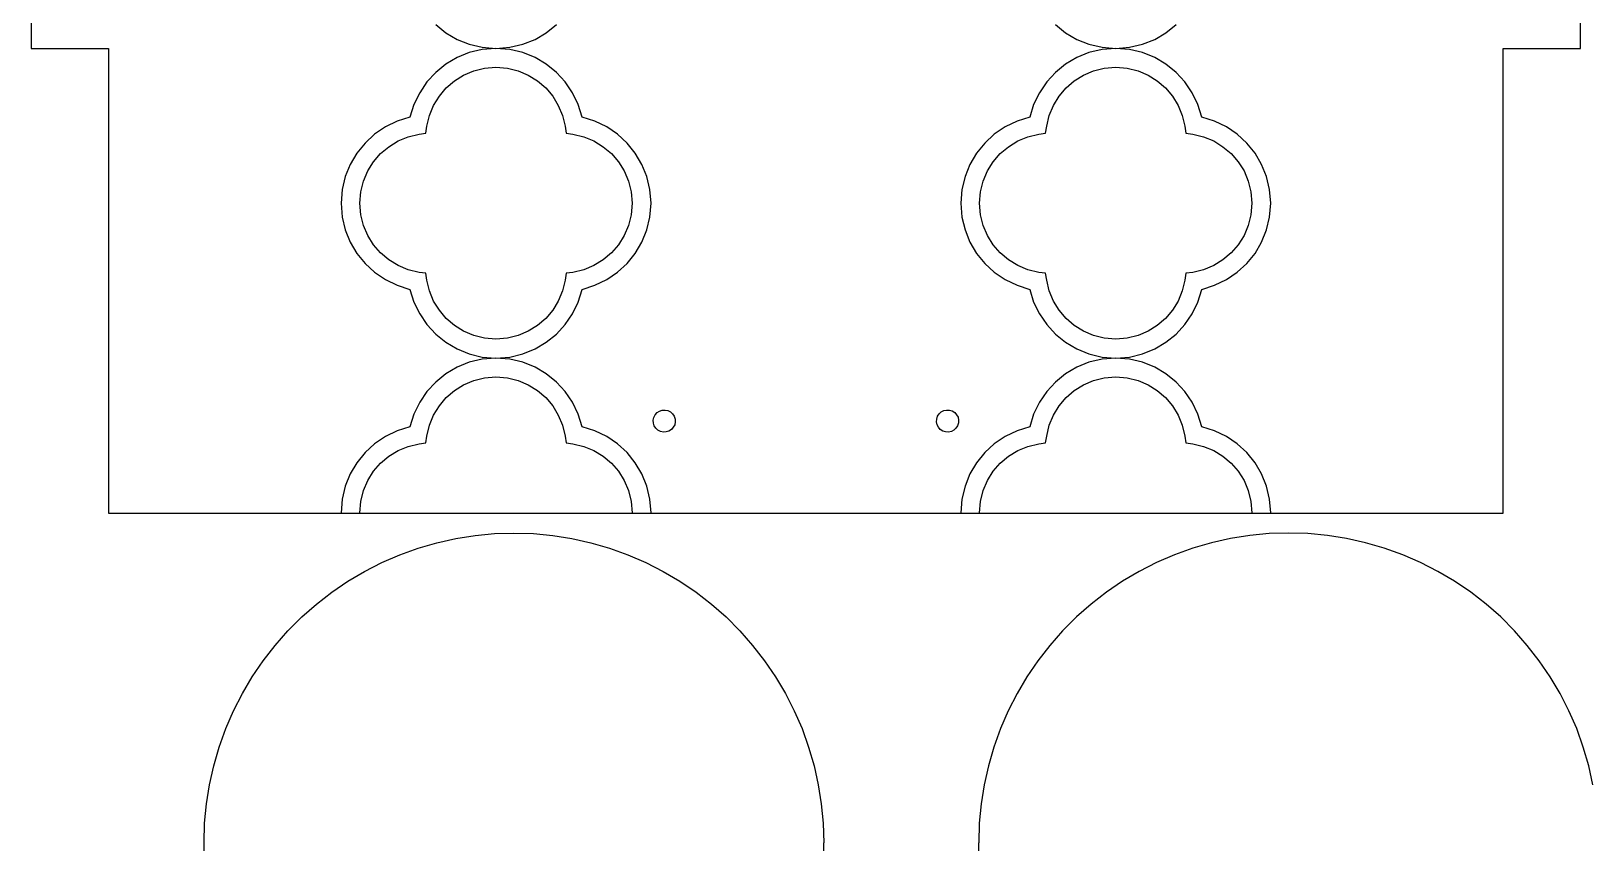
# Model space of a CAD drawing. Extents: x -112 to 112, y -170 to 170.
# Drawn here: x -111.8 to 0.1, y 40.9 to 99.2 of the extents above; entities that cross this region are included whole.
import ezdxf

# ---------------------------------------------------------------- set-up
doc = ezdxf.new("R2010")
doc.units = 0
doc.header["$MEASUREMENT"] = 0
doc.layers.get('0').update_dxf_attribs({"linetype": 'CONTINUOUS'})

msp = doc.modelspace()

# ---------------------------------------------------------------- linework, layer by layer
for p, q in [((-111.76, 120.18), (-111.76, 97.95)), ((-0.64, 97.95), (-0.64, 120.18)), ((-82.75, 99.68), (-82.03, 99.09)), ((-74.83, 99.09), (-74.1, 99.68)), ((-38.3, 99.68), (-37.58, 99.09)), ((-30.38, 99.09), (-29.65, 99.68)), ((-82.03, 99.09), (-81.22, 98.61)), ((-81.22, 98.61), (-80.35, 98.26)), ((-76.51, 98.26), (-75.63, 98.61)), ((-75.63, 98.61), (-74.83, 99.09)), ((-37.58, 99.09), (-36.77, 98.61)), ((-36.77, 98.61), (-35.9, 98.26)), ((-32.06, 98.26), (-31.18, 98.61)), ((-31.18, 98.61), (-30.38, 99.09)), ((-111.76, 97.95), (-106.21, 97.95)), ((-106.21, 97.95), (-106.21, 64.61)), ((-80.35, 97.66), (-81.22, 97.31)), ((-80.35, 98.26), (-79.41, 98.04)), ((-79.41, 97.88), (-80.35, 97.66)), ((-79.41, 98.04), (-78.43, 97.96)), ((-78.43, 97.96), (-79.41, 97.88)), ((-78.43, 97.96), (-77.44, 98.04)), ((-77.44, 97.88), (-78.43, 97.96)), ((-77.44, 98.04), (-76.51, 98.26)), ((-76.51, 97.66), (-77.44, 97.88)), ((-75.63, 97.31), (-76.51, 97.66)), ((-35.9, 97.66), (-36.77, 97.31)), ((-35.9, 98.26), (-34.96, 98.04)), ((-34.96, 97.88), (-35.9, 97.66)), ((-34.96, 98.04), (-33.98, 97.96)), ((-33.98, 97.96), (-34.96, 97.88)), ((-33.98, 97.96), (-32.99, 98.04)), ((-32.99, 97.88), (-33.98, 97.96)), ((-32.99, 98.04), (-32.06, 98.26)), ((-32.06, 97.66), (-32.99, 97.88)), ((-31.18, 97.31), (-32.06, 97.66)), ((-6.2, 64.61), (-6.2, 97.95)), ((-6.2, 97.95), (-0.64, 97.95)), ((-82.75, 96.24), (-83.38, 95.56)), ((-82.03, 96.83), (-82.75, 96.24)), ((-81.22, 97.31), (-82.03, 96.83)), ((-80.75, 96.04), (-80.02, 96.35)), ((-80.02, 96.35), (-79.25, 96.54)), ((-79.25, 96.54), (-78.43, 96.61)), ((-78.43, 96.61), (-77.61, 96.54)), ((-77.61, 96.54), (-76.83, 96.35)), ((-76.83, 96.35), (-76.11, 96.04)), ((-74.83, 96.83), (-75.63, 97.31)), ((-74.1, 96.24), (-74.83, 96.83)), ((-73.47, 95.56), (-74.1, 96.24)), ((-38.3, 96.24), (-38.93, 95.56)), ((-37.58, 96.83), (-38.3, 96.24)), ((-36.77, 97.31), (-37.58, 96.83)), ((-36.3, 96.04), (-35.57, 96.35)), ((-35.57, 96.35), (-34.8, 96.54)), ((-34.8, 96.54), (-33.98, 96.61)), ((-33.98, 96.61), (-33.16, 96.54)), ((-33.16, 96.54), (-32.38, 96.35)), ((-32.38, 96.35), (-31.66, 96.04)), ((-30.38, 96.83), (-31.18, 97.31)), ((-29.65, 96.24), (-30.38, 96.83)), ((-29.02, 95.56), (-29.65, 96.24)), ((-83.38, 95.56), (-83.9, 94.78)), ((-82.49, 94.54), (-81.99, 95.13)), ((-81.99, 95.13), (-81.41, 95.63)), ((-81.41, 95.63), (-80.75, 96.04)), ((-76.11, 96.04), (-75.45, 95.63)), ((-75.45, 95.63), (-74.86, 95.13)), ((-74.86, 95.13), (-74.36, 94.54)), ((-72.95, 94.78), (-73.47, 95.56)), ((-38.93, 95.56), (-39.45, 94.78)), ((-38.04, 94.54), (-37.54, 95.13)), ((-37.54, 95.13), (-36.96, 95.63)), ((-36.96, 95.63), (-36.3, 96.04)), ((-31.66, 96.04), (-31, 95.63)), ((-31, 95.63), (-30.41, 95.13)), ((-30.41, 95.13), (-29.91, 94.54)), ((-28.5, 94.78), (-29.02, 95.56)), ((-83.9, 94.78), (-84.32, 93.93)), ((-82.9, 93.87), (-82.49, 94.54)), ((-74.36, 94.54), (-73.96, 93.87)), ((-72.54, 93.93), (-72.95, 94.78)), ((-39.45, 94.78), (-39.87, 93.93)), ((-38.45, 93.87), (-38.04, 94.54)), ((-29.91, 94.54), (-29.51, 93.87)), ((-28.09, 93.93), (-28.5, 94.78)), ((-84.6, 93.02), (-85.51, 92.74)), ((-84.32, 93.93), (-84.6, 93.02)), ((-83.38, 92.37), (-83.2, 93.15)), ((-83.2, 93.15), (-82.9, 93.87)), ((-73.96, 93.87), (-73.66, 93.15)), ((-73.66, 93.15), (-73.47, 92.37)), ((-72.25, 93.02), (-72.54, 93.93)), ((-71.34, 92.74), (-72.25, 93.02)), ((-40.15, 93.02), (-41.06, 92.74)), ((-39.87, 93.93), (-40.15, 93.02)), ((-38.93, 92.37), (-38.75, 93.15)), ((-38.75, 93.15), (-38.45, 93.87)), ((-29.51, 93.87), (-29.21, 93.15)), ((-29.21, 93.15), (-29.02, 92.37)), ((-27.8, 93.02), (-28.09, 93.93)), ((-26.89, 92.74), (-27.8, 93.02)), ((-87.14, 91.8), (-87.82, 91.17)), ((-86.36, 92.33), (-87.14, 91.8)), ((-85.51, 92.74), (-86.36, 92.33)), ((-84.73, 91.62), (-83.95, 91.8)), ((-83.95, 91.8), (-83.46, 91.88)), ((-83.46, 91.88), (-83.38, 92.37)), ((-73.47, 92.37), (-73.39, 91.88)), ((-73.39, 91.88), (-72.91, 91.8)), ((-72.91, 91.8), (-72.13, 91.62)), ((-70.49, 92.33), (-71.34, 92.74)), ((-69.72, 91.8), (-70.49, 92.33)), ((-69.03, 91.17), (-69.72, 91.8)), ((-42.69, 91.8), (-43.37, 91.17)), ((-41.91, 92.33), (-42.69, 91.8)), ((-41.06, 92.74), (-41.91, 92.33)), ((-40.28, 91.62), (-39.5, 91.8)), ((-39.5, 91.8), (-39.01, 91.88)), ((-39.01, 91.88), (-38.93, 92.37)), ((-29.02, 92.37), (-28.94, 91.88)), ((-28.94, 91.88), (-28.46, 91.8)), ((-28.46, 91.8), (-27.68, 91.62)), ((-26.04, 92.33), (-26.89, 92.74)), ((-25.27, 91.8), (-26.04, 92.33)), ((-24.58, 91.17), (-25.27, 91.8)), ((-87.82, 91.17), (-88.41, 90.45)), ((-86.71, 90.41), (-86.12, 90.91)), ((-86.12, 90.91), (-85.45, 91.32)), ((-85.45, 91.32), (-84.73, 91.62)), ((-72.13, 91.62), (-71.4, 91.32)), ((-71.4, 91.32), (-70.74, 90.91)), ((-70.74, 90.91), (-70.15, 90.41)), ((-68.44, 90.45), (-69.03, 91.17)), ((-43.37, 91.17), (-43.96, 90.45)), ((-42.26, 90.41), (-41.67, 90.91)), ((-41.67, 90.91), (-41, 91.32)), ((-41, 91.32), (-40.28, 91.62)), ((-27.68, 91.62), (-26.95, 91.32)), ((-26.95, 91.32), (-26.29, 90.91)), ((-26.29, 90.91), (-25.7, 90.41)), ((-23.99, 90.45), (-24.58, 91.17)), ((-88.89, 89.64), (-89.24, 88.77)), ((-88.41, 90.45), (-88.89, 89.64)), ((-87.62, 89.17), (-87.21, 89.83)), ((-87.21, 89.83), (-86.71, 90.41)), ((-70.15, 90.41), (-69.64, 89.83)), ((-69.64, 89.83), (-69.23, 89.17)), ((-67.97, 89.64), (-68.44, 90.45)), ((-67.61, 88.77), (-67.97, 89.64)), ((-44.44, 89.64), (-44.79, 88.77)), ((-43.96, 90.45), (-44.44, 89.64)), ((-43.17, 89.17), (-42.76, 89.83)), ((-42.76, 89.83), (-42.26, 90.41)), ((-25.7, 90.41), (-25.19, 89.83)), ((-25.19, 89.83), (-24.78, 89.17)), ((-23.52, 89.64), (-23.99, 90.45)), ((-23.16, 88.77), (-23.52, 89.64)), ((-89.24, 88.77), (-89.46, 87.83)), ((-88.12, 87.67), (-87.93, 88.44)), ((-87.93, 88.44), (-87.62, 89.17)), ((-69.23, 89.17), (-68.92, 88.44)), ((-68.92, 88.44), (-68.73, 87.67)), ((-67.39, 87.83), (-67.61, 88.77)), ((-44.79, 88.77), (-45.01, 87.83)), ((-43.67, 87.67), (-43.48, 88.44)), ((-43.48, 88.44), (-43.17, 89.17)), ((-24.78, 89.17), (-24.47, 88.44)), ((-24.47, 88.44), (-24.28, 87.67)), ((-22.94, 87.83), (-23.16, 88.77)), ((-89.46, 87.83), (-89.54, 86.85)), ((-88.19, 86.85), (-88.12, 87.67)), ((-68.73, 87.67), (-68.66, 86.85)), ((-67.31, 86.85), (-67.39, 87.83)), ((-45.01, 87.83), (-45.09, 86.85)), ((-43.74, 86.85), (-43.67, 87.67)), ((-24.28, 87.67), (-24.21, 86.85)), ((-22.86, 86.85), (-22.94, 87.83)), ((-89.54, 86.85), (-89.46, 85.86)), ((-88.12, 86.03), (-88.19, 86.85)), ((-68.66, 86.85), (-68.73, 86.03)), ((-67.39, 85.86), (-67.31, 86.85)), ((-45.09, 86.85), (-45.01, 85.86)), ((-43.67, 86.03), (-43.74, 86.85)), ((-24.21, 86.85), (-24.28, 86.03)), ((-22.94, 85.86), (-22.86, 86.85)), ((-89.46, 85.86), (-89.24, 84.93)), ((-87.93, 85.25), (-88.12, 86.03)), ((-87.62, 84.53), (-87.93, 85.25)), ((-68.92, 85.25), (-69.23, 84.53)), ((-68.73, 86.03), (-68.92, 85.25)), ((-67.61, 84.93), (-67.39, 85.86)), ((-45.01, 85.86), (-44.79, 84.93)), ((-43.48, 85.25), (-43.67, 86.03)), ((-43.17, 84.53), (-43.48, 85.25)), ((-24.47, 85.25), (-24.78, 84.53)), ((-24.28, 86.03), (-24.47, 85.25)), ((-23.16, 84.93), (-22.94, 85.86)), ((-89.24, 84.93), (-88.89, 84.05)), ((-88.89, 84.05), (-88.41, 83.25)), ((-87.21, 83.87), (-87.62, 84.53)), ((-69.23, 84.53), (-69.64, 83.87)), ((-68.44, 83.25), (-67.97, 84.05)), ((-67.97, 84.05), (-67.61, 84.93)), ((-44.79, 84.93), (-44.44, 84.05)), ((-44.44, 84.05), (-43.96, 83.25)), ((-42.76, 83.87), (-43.17, 84.53)), ((-24.78, 84.53), (-25.19, 83.87)), ((-23.99, 83.25), (-23.52, 84.05)), ((-23.52, 84.05), (-23.16, 84.93)), ((-88.41, 83.25), (-87.82, 82.53)), ((-86.71, 83.28), (-87.21, 83.87)), ((-86.12, 82.78), (-86.71, 83.28)), ((-85.45, 82.38), (-86.12, 82.78)), ((-70.74, 82.78), (-71.4, 82.38)), ((-70.15, 83.28), (-70.74, 82.78)), ((-69.64, 83.87), (-70.15, 83.28)), ((-69.03, 82.53), (-68.44, 83.25)), ((-43.96, 83.25), (-43.37, 82.53)), ((-42.26, 83.28), (-42.76, 83.87)), ((-41.67, 82.78), (-42.26, 83.28)), ((-41, 82.38), (-41.67, 82.78)), ((-26.29, 82.78), (-26.95, 82.38)), ((-25.7, 83.28), (-26.29, 82.78)), ((-25.19, 83.87), (-25.7, 83.28)), ((-24.58, 82.53), (-23.99, 83.25)), ((-87.82, 82.53), (-87.14, 81.9)), ((-87.14, 81.9), (-86.36, 81.37)), ((-84.73, 82.08), (-85.45, 82.38)), ((-83.95, 81.89), (-84.73, 82.08)), ((-83.46, 81.82), (-83.95, 81.89)), ((-83.38, 81.34), (-83.46, 81.82)), ((-73.39, 81.82), (-73.47, 81.34)), ((-72.91, 81.89), (-73.39, 81.82)), ((-72.13, 82.08), (-72.91, 81.89)), ((-71.4, 82.38), (-72.13, 82.08)), ((-70.49, 81.37), (-69.72, 81.9)), ((-69.72, 81.9), (-69.03, 82.53)), ((-43.37, 82.53), (-42.69, 81.9)), ((-42.69, 81.9), (-41.91, 81.37)), ((-40.28, 82.08), (-41, 82.38)), ((-39.5, 81.89), (-40.28, 82.08)), ((-39.01, 81.82), (-39.5, 81.89)), ((-38.93, 81.34), (-39.01, 81.82)), ((-28.94, 81.82), (-29.02, 81.34)), ((-28.46, 81.89), (-28.94, 81.82)), ((-27.68, 82.08), (-28.46, 81.89)), ((-26.95, 82.38), (-27.68, 82.08)), ((-26.04, 81.37), (-25.27, 81.9)), ((-25.27, 81.9), (-24.58, 82.53)), ((-86.36, 81.37), (-85.51, 80.96)), ((-85.51, 80.96), (-84.6, 80.67)), ((-84.6, 80.67), (-84.32, 79.76)), ((-83.2, 80.56), (-83.38, 81.34)), ((-82.9, 79.83), (-83.2, 80.56)), ((-73.66, 80.56), (-73.96, 79.83)), ((-73.47, 81.34), (-73.66, 80.56)), ((-72.54, 79.76), (-72.25, 80.67)), ((-72.25, 80.67), (-71.34, 80.96)), ((-71.34, 80.96), (-70.49, 81.37)), ((-41.91, 81.37), (-41.06, 80.96)), ((-41.06, 80.96), (-40.15, 80.67)), ((-40.15, 80.67), (-39.87, 79.76)), ((-38.75, 80.56), (-38.93, 81.34)), ((-38.45, 79.83), (-38.75, 80.56)), ((-29.21, 80.56), (-29.51, 79.83)), ((-29.02, 81.34), (-29.21, 80.56)), ((-28.09, 79.76), (-27.8, 80.67)), ((-27.8, 80.67), (-26.89, 80.96)), ((-26.89, 80.96), (-26.04, 81.37)), ((-84.32, 79.76), (-83.9, 78.91)), ((-82.49, 79.17), (-82.9, 79.83)), ((-73.96, 79.83), (-74.36, 79.17)), ((-72.95, 78.91), (-72.54, 79.76)), ((-39.87, 79.76), (-39.45, 78.91)), ((-38.04, 79.17), (-38.45, 79.83)), ((-29.51, 79.83), (-29.91, 79.17)), ((-28.5, 78.91), (-28.09, 79.76)), ((-83.9, 78.91), (-83.38, 78.14)), ((-81.99, 78.58), (-82.49, 79.17)), ((-81.41, 78.07), (-81.99, 78.58)), ((-74.86, 78.58), (-75.45, 78.07)), ((-74.36, 79.17), (-74.86, 78.58)), ((-73.47, 78.14), (-72.95, 78.91)), ((-39.45, 78.91), (-38.93, 78.14)), ((-37.54, 78.58), (-38.04, 79.17)), ((-36.96, 78.07), (-37.54, 78.58)), ((-30.41, 78.58), (-31, 78.07)), ((-29.91, 79.17), (-30.41, 78.58)), ((-29.02, 78.14), (-28.5, 78.91)), ((-83.38, 78.14), (-82.75, 77.45)), ((-82.75, 77.45), (-82.03, 76.87)), ((-80.75, 77.66), (-81.41, 78.07)), ((-80.02, 77.35), (-80.75, 77.66)), ((-79.25, 77.16), (-80.02, 77.35)), ((-76.83, 77.35), (-77.61, 77.16)), ((-76.11, 77.66), (-76.83, 77.35)), ((-75.45, 78.07), (-76.11, 77.66)), ((-74.83, 76.87), (-74.1, 77.45)), ((-74.1, 77.45), (-73.47, 78.14)), ((-38.93, 78.14), (-38.3, 77.45)), ((-38.3, 77.45), (-37.58, 76.87)), ((-36.3, 77.66), (-36.96, 78.07)), ((-35.57, 77.35), (-36.3, 77.66)), ((-34.8, 77.16), (-35.57, 77.35)), ((-32.38, 77.35), (-33.16, 77.16)), ((-31.66, 77.66), (-32.38, 77.35)), ((-31, 78.07), (-31.66, 77.66)), ((-30.38, 76.87), (-29.65, 77.45)), ((-29.65, 77.45), (-29.02, 78.14)), ((-82.03, 76.87), (-81.22, 76.39)), ((-81.22, 76.39), (-80.35, 76.03)), ((-78.43, 77.09), (-79.25, 77.16)), ((-77.61, 77.16), (-78.43, 77.09)), ((-76.51, 76.03), (-75.63, 76.39)), ((-75.63, 76.39), (-74.83, 76.87)), ((-37.58, 76.87), (-36.77, 76.39)), ((-36.77, 76.39), (-35.9, 76.03)), ((-33.98, 77.09), (-34.8, 77.16)), ((-33.16, 77.16), (-33.98, 77.09)), ((-32.06, 76.03), (-31.18, 76.39)), ((-31.18, 76.39), (-30.38, 76.87)), ((-81.22, 75.08), (-82.03, 74.61)), ((-80.35, 75.44), (-81.22, 75.08)), ((-80.35, 76.03), (-79.41, 75.81)), ((-79.41, 75.66), (-80.35, 75.44)), ((-79.41, 75.81), (-78.43, 75.74)), ((-78.43, 75.74), (-79.41, 75.66)), ((-78.43, 75.74), (-77.44, 75.81)), ((-77.44, 75.66), (-78.43, 75.74)), ((-77.44, 75.81), (-76.51, 76.03)), ((-76.51, 75.44), (-77.44, 75.66)), ((-75.63, 75.08), (-76.51, 75.44)), ((-74.83, 74.61), (-75.63, 75.08)), ((-36.77, 75.08), (-37.58, 74.61)), ((-35.9, 75.44), (-36.77, 75.08)), ((-35.9, 76.03), (-34.96, 75.81)), ((-34.96, 75.66), (-35.9, 75.44)), ((-34.96, 75.81), (-33.98, 75.74)), ((-33.98, 75.74), (-34.96, 75.66)), ((-33.98, 75.74), (-32.99, 75.81)), ((-32.99, 75.66), (-33.98, 75.74)), ((-32.99, 75.81), (-32.06, 76.03)), ((-32.06, 75.44), (-32.99, 75.66)), ((-31.18, 75.08), (-32.06, 75.44)), ((-30.38, 74.61), (-31.18, 75.08)), ((-82.75, 74.02), (-83.38, 73.34)), ((-82.03, 74.61), (-82.75, 74.02)), ((-80.75, 73.82), (-80.02, 74.13)), ((-80.02, 74.13), (-79.25, 74.32)), ((-79.25, 74.32), (-78.43, 74.39)), ((-78.43, 74.39), (-77.61, 74.32)), ((-77.61, 74.32), (-76.83, 74.13)), ((-76.83, 74.13), (-76.11, 73.82)), ((-74.1, 74.02), (-74.83, 74.61)), ((-73.47, 73.34), (-74.1, 74.02)), ((-38.3, 74.02), (-38.93, 73.34)), ((-37.58, 74.61), (-38.3, 74.02)), ((-36.3, 73.82), (-35.57, 74.13)), ((-35.57, 74.13), (-34.8, 74.32)), ((-34.8, 74.32), (-33.98, 74.39)), ((-33.98, 74.39), (-33.16, 74.32)), ((-33.16, 74.32), (-32.38, 74.13)), ((-32.38, 74.13), (-31.66, 73.82)), ((-29.65, 74.02), (-30.38, 74.61)), ((-29.02, 73.34), (-29.65, 74.02)), ((-83.38, 73.34), (-83.9, 72.57)), ((-82.49, 72.31), (-81.99, 72.9)), ((-81.99, 72.9), (-81.41, 73.41)), ((-81.41, 73.41), (-80.75, 73.82)), ((-76.11, 73.82), (-75.45, 73.41)), ((-75.45, 73.41), (-74.86, 72.9)), ((-74.86, 72.9), (-74.36, 72.31)), ((-72.95, 72.57), (-73.47, 73.34)), ((-38.93, 73.34), (-39.45, 72.57)), ((-38.04, 72.31), (-37.54, 72.9)), ((-37.54, 72.9), (-36.96, 73.41)), ((-36.96, 73.41), (-36.3, 73.82)), ((-31.66, 73.82), (-31, 73.41)), ((-31, 73.41), (-30.41, 72.9)), ((-30.41, 72.9), (-29.91, 72.31)), ((-28.5, 72.57), (-29.02, 73.34)), ((-84.32, 71.72), (-84.6, 70.81)), ((-83.9, 72.57), (-84.32, 71.72)), ((-83.2, 70.92), (-82.9, 71.65)), ((-82.9, 71.65), (-82.49, 72.31)), ((-74.36, 72.31), (-73.96, 71.65)), ((-73.96, 71.65), (-73.66, 70.92)), ((-72.54, 71.72), (-72.95, 72.57)), ((-72.25, 70.81), (-72.54, 71.72)), ((-67.11, 71.48), (-67.02, 71.67)), ((-67.02, 71.67), (-66.88, 71.82)), ((-66.88, 71.82), (-66.7, 71.93)), ((-66.7, 71.93), (-66.51, 72)), ((-66.51, 72), (-66.3, 72.01)), ((-66.3, 72.01), (-66.1, 71.97)), ((-66.1, 71.97), (-65.91, 71.87)), ((-65.91, 71.87), (-65.76, 71.73)), ((-65.76, 71.73), (-65.65, 71.56)), ((-46.76, 71.56), (-46.65, 71.73)), ((-46.65, 71.73), (-46.49, 71.87)), ((-46.49, 71.87), (-46.31, 71.97)), ((-46.31, 71.97), (-46.11, 72.01)), ((-46.11, 72.01), (-45.9, 72)), ((-45.9, 72), (-45.7, 71.94)), ((-45.7, 71.94), (-45.53, 71.82)), ((-45.53, 71.82), (-45.39, 71.67)), ((-45.39, 71.67), (-45.29, 71.49)), ((-39.87, 71.72), (-40.15, 70.81)), ((-39.45, 72.57), (-39.87, 71.72)), ((-38.75, 70.92), (-38.45, 71.65)), ((-38.45, 71.65), (-38.04, 72.31)), ((-29.91, 72.31), (-29.51, 71.65)), ((-29.51, 71.65), (-29.21, 70.92)), ((-28.09, 71.72), (-28.5, 72.57)), ((-27.8, 70.81), (-28.09, 71.72)), ((-85.51, 70.52), (-86.36, 70.11)), ((-84.6, 70.81), (-85.51, 70.52)), ((-83.38, 70.14), (-83.2, 70.92)), ((-73.66, 70.92), (-73.47, 70.14)), ((-71.34, 70.52), (-72.25, 70.81)), ((-70.49, 70.11), (-71.34, 70.52)), ((-67.15, 71.28), (-67.11, 71.48)), ((-67.14, 71.07), (-67.15, 71.28)), ((-67.08, 70.88), (-67.14, 71.07)), ((-66.97, 70.7), (-67.08, 70.88)), ((-66.81, 70.56), (-66.97, 70.7)), ((-66.63, 70.47), (-66.81, 70.56)), ((-66.02, 70.5), (-66.22, 70.44)), ((-65.85, 70.61), (-66.02, 70.5)), ((-65.71, 70.77), (-65.85, 70.61)), ((-65.61, 70.95), (-65.71, 70.77)), ((-65.65, 71.56), (-65.58, 71.36)), ((-65.57, 71.16), (-65.61, 70.95)), ((-65.58, 71.36), (-65.57, 71.16)), ((-46.83, 71.15), (-46.82, 71.36)), ((-46.79, 70.95), (-46.83, 71.15)), ((-46.82, 71.36), (-46.76, 71.56)), ((-46.69, 70.77), (-46.79, 70.95)), ((-46.56, 70.61), (-46.69, 70.77)), ((-46.38, 70.5), (-46.56, 70.61)), ((-46.18, 70.44), (-46.38, 70.5)), ((-45.77, 70.47), (-45.98, 70.43)), ((-45.59, 70.57), (-45.77, 70.47)), ((-45.44, 70.7), (-45.59, 70.57)), ((-45.32, 70.88), (-45.44, 70.7)), ((-45.26, 71.08), (-45.32, 70.88)), ((-45.29, 71.49), (-45.25, 71.28)), ((-45.25, 71.28), (-45.26, 71.08)), ((-41.06, 70.52), (-41.91, 70.11)), ((-40.15, 70.81), (-41.06, 70.52)), ((-38.93, 70.14), (-38.75, 70.92)), ((-29.21, 70.92), (-29.02, 70.14)), ((-26.89, 70.52), (-27.8, 70.81)), ((-26.04, 70.11), (-26.89, 70.52)), ((-87.14, 69.58), (-87.82, 68.95)), ((-86.36, 70.11), (-87.14, 69.58)), ((-85.45, 69.1), (-84.73, 69.4)), ((-84.73, 69.4), (-83.95, 69.59)), ((-83.95, 69.59), (-83.46, 69.66)), ((-83.46, 69.66), (-83.38, 70.14)), ((-73.47, 70.14), (-73.39, 69.66)), ((-73.39, 69.66), (-72.91, 69.59)), ((-72.91, 69.59), (-72.13, 69.4)), ((-72.13, 69.4), (-71.4, 69.1)), ((-69.72, 69.58), (-70.49, 70.11)), ((-69.03, 68.95), (-69.72, 69.58)), ((-66.42, 70.43), (-66.63, 70.47)), ((-66.22, 70.44), (-66.42, 70.43)), ((-45.98, 70.43), (-46.18, 70.44)), ((-42.69, 69.58), (-43.37, 68.95)), ((-41.91, 70.11), (-42.69, 69.58)), ((-41, 69.1), (-40.28, 69.4)), ((-40.28, 69.4), (-39.5, 69.59)), ((-39.5, 69.59), (-39.01, 69.66)), ((-39.01, 69.66), (-38.93, 70.14)), ((-29.02, 70.14), (-28.94, 69.66)), ((-28.94, 69.66), (-28.46, 69.59)), ((-28.46, 69.59), (-27.68, 69.4)), ((-27.68, 69.4), (-26.95, 69.1)), ((-25.27, 69.58), (-26.04, 70.11)), ((-24.58, 68.95), (-25.27, 69.58)), ((-87.82, 68.95), (-88.41, 68.23)), ((-86.71, 68.19), (-86.12, 68.69)), ((-86.12, 68.69), (-85.45, 69.1)), ((-71.4, 69.1), (-70.74, 68.69)), ((-70.74, 68.69), (-70.15, 68.19)), ((-68.44, 68.23), (-69.03, 68.95)), ((-43.37, 68.95), (-43.96, 68.23)), ((-42.26, 68.19), (-41.67, 68.69)), ((-41.67, 68.69), (-41, 69.1)), ((-26.95, 69.1), (-26.29, 68.69)), ((-26.29, 68.69), (-25.7, 68.19)), ((-23.99, 68.23), (-24.58, 68.95)), ((-88.89, 67.43), (-89.24, 66.55)), ((-88.41, 68.23), (-88.89, 67.43)), ((-87.62, 66.95), (-87.21, 67.61)), ((-87.21, 67.61), (-86.71, 68.19)), ((-70.15, 68.19), (-69.64, 67.61)), ((-69.64, 67.61), (-69.23, 66.95)), ((-67.97, 67.43), (-68.44, 68.23)), ((-67.61, 66.55), (-67.97, 67.43)), ((-44.44, 67.43), (-44.79, 66.55)), ((-43.96, 68.23), (-44.44, 67.43)), ((-43.17, 66.95), (-42.76, 67.61)), ((-42.76, 67.61), (-42.26, 68.19)), ((-25.7, 68.19), (-25.19, 67.61)), ((-25.19, 67.61), (-24.78, 66.95)), ((-23.52, 67.43), (-23.99, 68.23)), ((-23.16, 66.55), (-23.52, 67.43)), ((-89.24, 66.55), (-89.46, 65.62)), ((-88.12, 65.45), (-87.93, 66.23)), ((-87.93, 66.23), (-87.62, 66.95)), ((-69.23, 66.95), (-68.92, 66.23)), ((-68.92, 66.23), (-68.73, 65.45)), ((-67.39, 65.62), (-67.61, 66.55)), ((-44.79, 66.55), (-45.01, 65.62)), ((-43.67, 65.45), (-43.48, 66.23)), ((-43.48, 66.23), (-43.17, 66.95)), ((-24.78, 66.95), (-24.47, 66.23)), ((-24.47, 66.23), (-24.28, 65.45)), ((-22.94, 65.62), (-23.16, 66.55)), ((-89.46, 65.62), (-89.54, 64.63)), ((-88.19, 64.63), (-88.12, 65.45)), ((-68.73, 65.45), (-68.66, 64.63)), ((-67.31, 64.63), (-67.39, 65.62)), ((-45.01, 65.62), (-45.09, 64.63)), ((-43.74, 64.63), (-43.67, 65.45)), ((-24.28, 65.45), (-24.21, 64.63)), ((-22.86, 64.63), (-22.94, 65.62)), ((-106.21, 64.61), (-6.2, 64.61)), ((-82.68, 62.48), (-81.31, 62.79)), ((-81.31, 62.79), (-79.93, 63)), ((-79.93, 63), (-78.54, 63.14)), ((-78.54, 63.14), (-77.15, 63.18)), ((-77.15, 63.18), (-75.75, 63.14)), ((-75.75, 63.14), (-74.36, 63)), ((-74.36, 63), (-72.98, 62.79)), ((-72.98, 62.79), (-71.62, 62.48)), ((-25.75, 62.79), (-27.11, 62.48)), ((-24.37, 63), (-25.75, 62.79)), ((-22.98, 63.14), (-24.37, 63)), ((-21.59, 63.18), (-22.98, 63.14)), ((-20.19, 63.14), (-21.59, 63.18)), ((-18.8, 63), (-20.19, 63.14)), ((-17.42, 62.79), (-18.8, 63)), ((-16.06, 62.48), (-17.42, 62.79)), ((-86.61, 61.06), (-85.33, 61.62)), ((-85.33, 61.62), (-84.02, 62.09)), ((-84.02, 62.09), (-82.68, 62.48)), ((-71.62, 62.48), (-70.28, 62.09)), ((-70.28, 62.09), (-68.97, 61.62)), ((-68.97, 61.62), (-67.69, 61.06)), ((-29.77, 61.62), (-31.05, 61.06)), ((-28.45, 62.09), (-29.77, 61.62)), ((-27.11, 62.48), (-28.45, 62.09)), ((-14.72, 62.09), (-16.06, 62.48)), ((-13.4, 61.62), (-14.72, 62.09)), ((-12.12, 61.06), (-13.4, 61.62)), ((-89.06, 59.72), (-87.86, 60.43)), ((-87.86, 60.43), (-86.61, 61.06)), ((-67.69, 61.06), (-66.44, 60.43)), ((-66.44, 60.43), (-65.24, 59.72)), ((-32.29, 60.43), (-33.49, 59.72)), ((-31.05, 61.06), (-32.29, 60.43)), ((-10.88, 60.43), (-12.12, 61.06)), ((-9.68, 59.72), (-10.88, 60.43)), ((-90.21, 58.94), (-89.06, 59.72)), ((-65.24, 59.72), (-64.08, 58.94)), ((-33.49, 59.72), (-34.65, 58.94)), ((-8.52, 58.94), (-9.68, 59.72)), ((-91.31, 58.08), (-90.21, 58.94)), ((-64.08, 58.94), (-62.98, 58.08)), ((-34.65, 58.94), (-35.75, 58.08)), ((-7.42, 58.08), (-8.52, 58.94)), ((-93.35, 56.17), (-92.36, 57.16)), ((-92.36, 57.16), (-91.31, 58.08)), ((-62.98, 58.08), (-61.93, 57.16)), ((-61.93, 57.16), (-60.95, 56.17)), ((-36.8, 57.16), (-37.79, 56.17)), ((-35.75, 58.08), (-36.8, 57.16)), ((-6.37, 57.16), (-7.42, 58.08)), ((-5.38, 56.17), (-6.37, 57.16)), ((-94.27, 55.12), (-93.35, 56.17)), ((-60.95, 56.17), (-60.02, 55.12)), ((-37.79, 56.17), (-38.71, 55.12)), ((-4.46, 55.12), (-5.38, 56.17)), ((-95.13, 54.02), (-94.27, 55.12)), ((-60.02, 55.12), (-59.17, 54.02)), ((-38.71, 55.12), (-39.57, 54.02)), ((-3.61, 54.02), (-4.46, 55.12)), ((-95.91, 52.86), (-95.13, 54.02)), ((-59.17, 54.02), (-58.38, 52.86)), ((-39.57, 54.02), (-40.35, 52.86)), ((-2.82, 52.86), (-3.61, 54.02)), ((-96.62, 51.66), (-95.91, 52.86)), ((-58.38, 52.86), (-57.67, 51.66)), ((-40.35, 52.86), (-41.06, 51.66)), ((-2.11, 51.66), (-2.82, 52.86)), ((-97.26, 50.42), (-96.62, 51.66)), ((-57.67, 51.66), (-57.04, 50.42)), ((-41.06, 51.66), (-41.7, 50.42)), ((-1.48, 50.42), (-2.11, 51.66)), ((-97.81, 49.14), (-97.26, 50.42)), ((-57.04, 50.42), (-56.48, 49.14)), ((-41.7, 50.42), (-42.25, 49.14)), ((-0.92, 49.14), (-1.48, 50.42)), ((-98.29, 47.82), (-97.81, 49.14)), ((-56.48, 49.14), (-56.01, 47.82)), ((-42.25, 49.14), (-42.72, 47.82)), ((-0.45, 47.82), (-0.92, 49.14)), ((-98.67, 46.48), (-98.29, 47.82)), ((-56.01, 47.82), (-55.62, 46.48)), ((-42.72, 47.82), (-43.11, 46.48)), ((-0.06, 46.48), (-0.45, 47.82)), ((-98.98, 45.12), (-98.67, 46.48)), ((-55.62, 46.48), (-55.32, 45.12)), ((-43.11, 46.48), (-43.42, 45.12)), ((0.25, 45.12), (-0.06, 46.48)), ((-99.2, 43.74), (-98.98, 45.12)), ((-55.32, 45.12), (-55.1, 43.74)), ((-43.42, 45.12), (-43.64, 43.74)), ((-99.33, 42.35), (-99.2, 43.74)), ((-55.1, 43.74), (-54.97, 42.35)), ((-43.64, 43.74), (-43.77, 42.35)), ((-99.37, 40.95), (-99.33, 42.35)), ((-54.97, 42.35), (-54.92, 40.95)), ((-43.77, 42.35), (-43.81, 40.95)), ((-99.37, 18.73), (-99.37, 40.95)), ((-54.92, -14.61), (-54.92, 40.95)), ((-43.81, -14.61), (-43.81, 40.95))]:
    msp.add_line(p, q)

doc.saveas('drawing.dxf')
